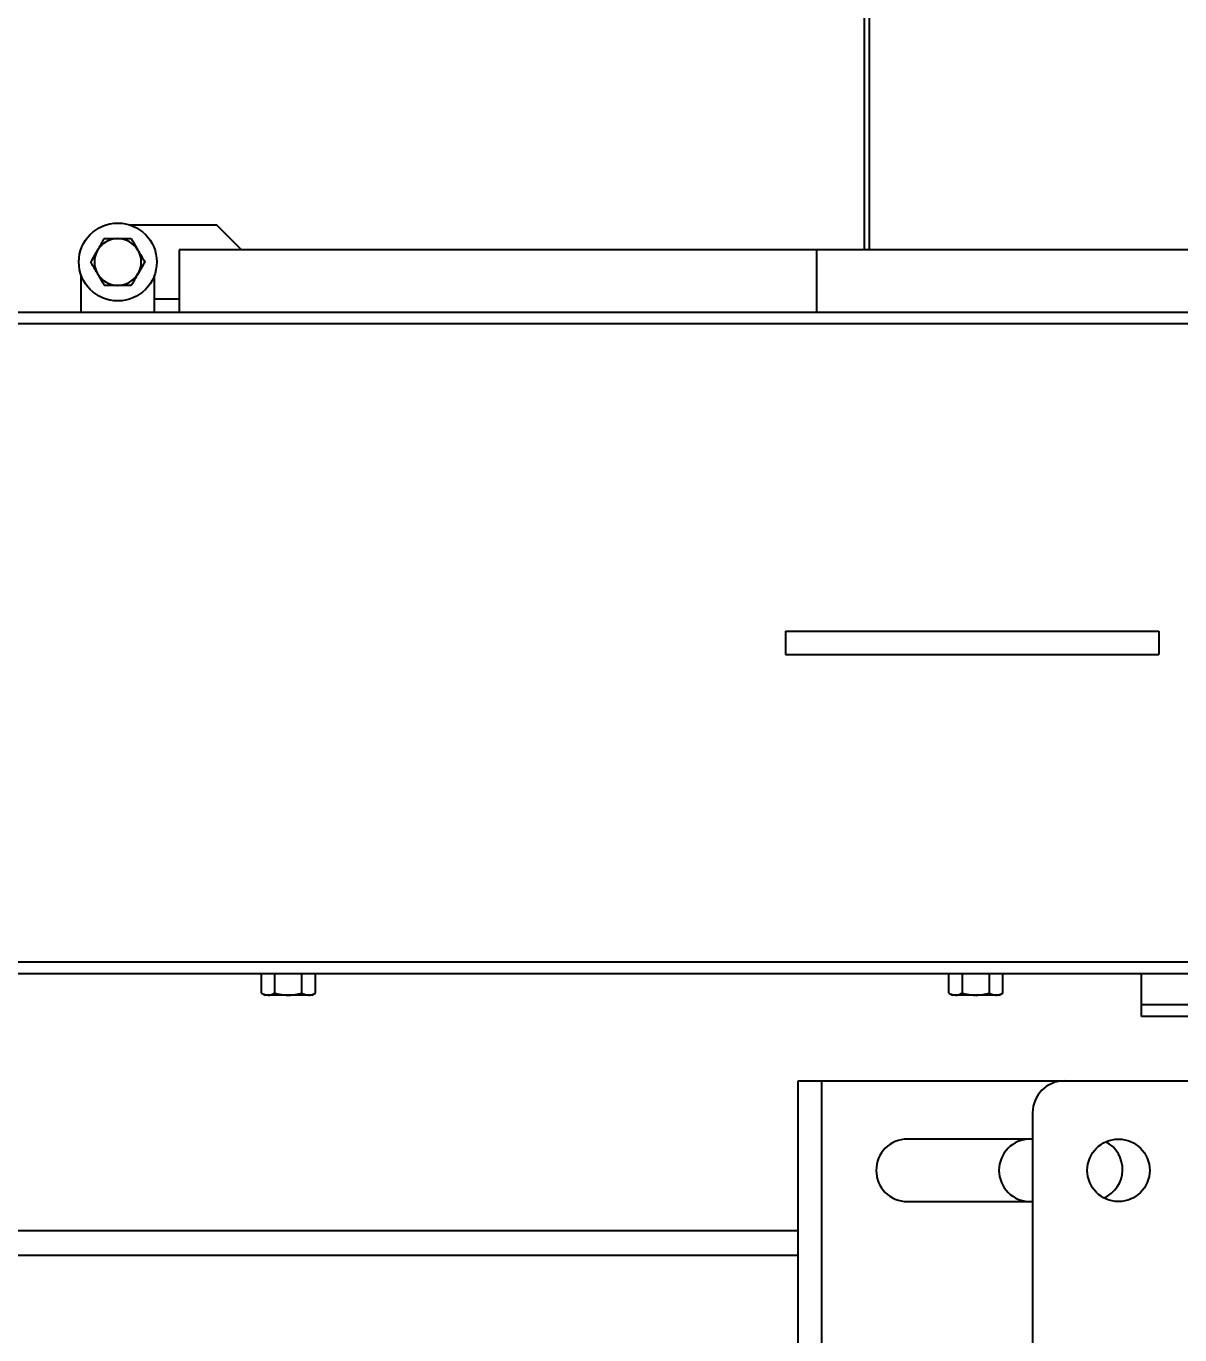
# Model space of a CAD drawing. Header units: millimetres. Extents: x 1293 to 41893, y 1011 to 26911.
# Drawn here: x 12858.1 to 13171.4, y 15228.9 to 15584.3 of the extents above; entities that cross this region are included whole.
import ezdxf

# ---------------------------------------------------------------- set-up
doc = ezdxf.new("R2010")
doc.units = ezdxf.units.MM
doc.header["$LTSCALE"] = 50
doc.layers.add('CAPA_1', color=7, linetype='Continuous')
doc.layers.add('STRUC', color=4, linetype='Continuous')
doc.styles.add('SLDTEXTSTYLE0', font='TXT', dxfattribs={"width": 0.75})
doc.dimstyles.new('SLDDIMSTYLE0', dxfattribs={"dimtxt": 100, "dimasz": 100, "dimexe": 0, "dimexo": 0.0625, "dimgap": 25, "dimtad": 2, "dimdec": 0, "dimlfac": 1.5, "dimrnd": 1e-09, "dimzin": 12, "dimdsep": 46, "dimtxsty": 'SLDTEXTSTYLE0', "dimsah": 1, "dimcen": 0.09, "dimadec": 0, "dimazin": 3, "dimtfac": 1, "dimtdec": 0, "dimtofl": 0, "dimtmove": 0, "dimatfit": 3, "dimfxl": 1, "dimfrac": 2, "dimtolj": 1, "dimtzin": 12, "dimarcsym": 0})

# ---------------------------------------------------------------- blocks, each defined once
blk = doc.blocks.new('_D_18')
at = {"layer": 'CAPA_1', "transparency": 16777216}
for p, q in [((6530.12, 15837.67), (6530.12, 16976.53)), ((16745.16, 15322.37), (16745.16, 16976.53)), ((6530.12, 16926.53), (16745.16, 16926.53))]:
    blk.add_line(p, q, dxfattribs=at)
for points in [[(6530.12, 16926.53), (6630.12, 16911.14), (6630.12, 16941.91)], [(16745.16, 16926.53), (16645.16, 16941.91), (16645.16, 16911.14)]]:
    blk.add_solid(points, dxfattribs=at)
at = {"layer": 'CAPA_1', "transparency": 16777216, "insert": (11452.92, 17055.44), "char_height": 100, "attachment_point": 1, "style": 'SLDTEXTSTYLE0'}
blk.add_mtext('15323', dxfattribs=at)

msp = doc.modelspace()

# ---------------------------------------------------------------- linework, layer by layer
at = {"color": 7, "linetype": 'Continuous', "lineweight": 25}
for p, q in [((13085.7268163, 15523.598636), (13085.7268163, 15994.2452064)), ((13087.0601497, 15994.2452064), (13087.0601497, 15523.598636)), ((12909.9388204, 15530.2653026), (12886.4705909, 15530.2653026)), ((12916.6054871, 15523.598636), (12909.9388204, 15530.2653026)), ((12883.0577521, 15526.6153026), (12882.9532221, 15526.6153026)), ((12877.5323583, 15523.4855654), (12877.4800933, 15523.3950398)), ((12888.5308809, 15523.3950398), (12888.4786159, 15523.4855654)), ((12899.6721537, 15523.598636), (12899.6721537, 15506.6653026)), ((13249.0054871, 15523.598636), (12899.6721537, 15523.598636)), ((13072.7475215, 15523.598636), (13072.7475215, 15506.6653026)), ((12873.0054871, 15516.8001988), (12873.0054871, 15506.6653026)), ((12877.4800933, 15517.1355654), (12877.5323583, 15517.0450398)), ((12888.4786159, 15517.0450398), (12888.5308809, 15517.1355654)), ((12893.0054871, 15506.6653026), (12893.0054871, 15516.8001988)), ((12882.9532221, 15513.9153026), (12883.0577521, 15513.9153026)), ((12893.0054871, 15510.2653026), (12899.6721537, 15510.2653026)), ((11160.0054871, 15506.6653026), (13707.6721537, 15506.6653026)), ((13710.8471537, 15503.4903026), (11156.8304871, 15503.4903026)), ((13064.3050136, 15419.998636), (13064.3050136, 15413.648636)), ((13064.3050136, 15419.998636), (13165.7092891, 15419.998636)), ((13165.7092891, 15419.998636), (13165.7092891, 15413.648636)), ((13064.3050136, 15413.648636), (13165.7092891, 15413.648636)), ((13710.8471537, 15330.1569693), (11156.8304871, 15330.1569693)), ((13707.6721537, 15326.9819693), (11160.0054871, 15326.9819693)), ((12922.006472, 15321.7273242), (12922.006472, 15326.9819693)), ((12925.6726462, 15321.7273242), (12925.6726462, 15326.9819693)), ((12933.0049946, 15321.7273242), (12933.0049946, 15326.9819693)), ((12936.6711688, 15321.7273242), (12936.6711688, 15326.9819693)), ((13108.6731386, 15321.7273242), (13108.6731386, 15326.9819693)), ((13112.3393129, 15321.7273242), (13112.3393129, 15326.9819693)), ((13119.6716613, 15321.7273242), (13119.6716613, 15326.9819693)), ((13123.3378355, 15321.7273242), (13123.3378355, 15326.9819693)), ((13161.0054871, 15315.3403026), (13161.0054871, 15326.9819693)), ((12922.006472, 15321.7273242), (12922.9886053, 15321.1602893)), ((12935.6890355, 15321.1602893), (12922.9886053, 15321.1602893)), ((12935.6890355, 15321.1602893), (12936.6711688, 15321.7273242)), ((13108.6731386, 15321.7273242), (13109.655272, 15321.1602893)), ((13122.3557022, 15321.1602893), (13109.655272, 15321.1602893)), ((13122.3557022, 15321.1602893), (13123.3378355, 15321.7273242)), ((13587.6721537, 15318.5153026), (13161.0054871, 15318.5153026)), ((13587.6721537, 15315.3403026), (13161.0054871, 15315.3403026)), ((13067.7268228, 15297.9013026), (13276.4101562, 15297.9013026)), ((13067.7268228, 15195.962636), (13067.7268228, 15297.9013026)), ((13074.0768228, 15297.9013026), (13074.0768228, 15074.9319693)), ((13131.4101562, 15289.234636), (13131.4101562, 15204.6293026)), ((13131.4101562, 15282.0653026), (13097.4101562, 15282.0653026)), ((13097.4101562, 15265.1319693), (13131.4101562, 15265.1319693))]:
    msp.add_line(p, q, dxfattribs=at)
for centre, radius in [((12883.0054871, 15520.2653026), 10.5833333), ((13154.7434895, 15273.598636), 8.4666667)]:
    msp.add_circle(centre, radius, dxfattribs=at)
for centre, radius, start, end in [((12883.0054871, 15520.2653026), 6.3502151, 90.471574246, 149.528425754), ((12883.0054871, 15520.2653026), 6.3502151, 30.471574246, 89.528425754), ((12883.0054871, 15520.2653026), 6.3502151, 150.471574246, 209.528425754), ((12883.0054871, 15520.2653026), 6.3502151, 330.471574246, 29.528425754), ((12883.0054871, 15520.2653026), 6.3502151, 210.471574246, 269.528425754), ((12883.0054871, 15520.2653026), 6.3502151, 270.471574246, 329.528425754), ((13140.0768228, 15289.234636), 8.6666667, 90, 180), ((13097.4101562, 15273.598636), 8.4666667, 90, 270), ((13130.7434895, 15273.598636), 8.4666667, 90, 270)]:
    msp.add_arc(centre, radius, start, end, dxfattribs=at)
for points, knots in [([(12877.5323583, 15523.4855654), (12877.7374766, 15523.8408408), (12878.349419, 15524.9007562), (12878.9440185, 15525.9306327), (12879.3393129, 15526.6153026)], [0, 0, 0, 0, 0.3351922062, 1, 1, 1, 1]), ([(12879.3393129, 15526.6153026), (12879.7639867, 15526.6153026), (12880.9449649, 15526.6153026), (12882.1692096, 15526.6153026), (12882.9532221, 15526.6153026)], [0, 0, 0, 0, 0.3595950484, 1, 1, 1, 1]), ([(12883.0577521, 15526.6153026), (12883.6816527, 15526.6153026), (12884.9061407, 15526.6153026), (12886.0906719, 15526.6153026), (12886.6716613, 15526.6153026)], [0, 0, 0, 0, 0.5095195514, 1, 1, 1, 1]), ([(12886.6716613, 15526.6153026), (12886.7859107, 15526.4174168), (12887.3741827, 15525.3984998), (12887.98579, 15524.3391649), (12888.4786159, 15523.4855654)], [0, 0, 0, 0, 0.1942119601, 1, 1, 1, 1]), ([(12875.6731386, 15520.2653026), (12875.7873881, 15520.4631885), (12876.3756601, 15521.4821055), (12876.9872674, 15522.5414404), (12877.4800933, 15523.3950398)], [0, 0, 0, 0, 0.19421196006, 1, 1, 1, 1]), ([(12888.5308809, 15523.3950398), (12888.7359992, 15523.0397644), (12889.3479416, 15521.9798491), (12889.9425411, 15520.9499726), (12890.3378355, 15520.2653026)], [0, 0, 0, 0, 0.3351922062, 1, 1, 1, 1]), ([(12877.4800933, 15517.1355654), (12877.2749749, 15517.4908408), (12876.6630325, 15518.5507562), (12876.068433, 15519.5806327), (12875.6731386, 15520.2653026)], [0, 0, 0, 0, 0.3351922062, 1, 1, 1, 1]), ([(12890.3378355, 15520.2653026), (12890.223586, 15520.0674168), (12889.635314, 15519.0484998), (12889.0237067, 15517.9891649), (12888.5308809, 15517.1355654)], [0, 0, 0, 0, 0.19421196006, 1, 1, 1, 1]), ([(12879.3393129, 15513.9153026), (12879.2250634, 15514.1131885), (12878.6367914, 15515.1321055), (12878.0251841, 15516.1914404), (12877.5323583, 15517.0450398)], [0, 0, 0, 0, 0.1942119601, 1, 1, 1, 1]), ([(12888.4786159, 15517.0450398), (12888.2734975, 15516.6897644), (12887.6615551, 15515.6298491), (12887.0669556, 15514.5999726), (12886.6716613, 15513.9153026)], [0, 0, 0, 0, 0.3351922062, 1, 1, 1, 1]), ([(12882.9532221, 15513.9153026), (12882.3293215, 15513.9153026), (12881.1048334, 15513.9153026), (12879.9203022, 15513.9153026), (12879.3393129, 15513.9153026)], [0, 0, 0, 0, 0.5095195514, 1, 1, 1, 1]), ([(12886.6716613, 15513.9153026), (12886.2469874, 15513.9153026), (12885.0660093, 15513.9153026), (12883.8417645, 15513.9153026), (12883.0577521, 15513.9153026)], [0, 0, 0, 0, 0.3595950484, 1, 1, 1, 1]), ([(12922.006472, 15321.7273242), (12922.1207214, 15321.6631024), (12922.7089934, 15321.3324235), (12923.3206007, 15321.2370999), (12923.8134266, 15321.1602893)], [0, 0, 0, 0, 0.1942119601, 1, 1, 1, 1]), ([(12923.8656916, 15321.1602893), (12924.0708099, 15321.1749989), (12924.6827523, 15321.2188831), (12925.2773518, 15321.5242884), (12925.6726462, 15321.7273242)], [0, 0, 0, 0, 0.3351922062, 1, 1, 1, 1]), ([(12925.6726462, 15321.7273242), (12926.0973201, 15321.6111671), (12927.2782982, 15321.2881449), (12928.502543, 15321.2102034), (12929.2865554, 15321.1602893)], [0, 0, 0, 0, 0.3595950484, 1, 1, 1, 1]), ([(12929.3910854, 15321.1602893), (12930.014986, 15321.1926846), (12931.2394741, 15321.2562647), (12932.4240052, 15321.5723101), (12933.0049946, 15321.7273242)], [0, 0, 0, 0, 0.5095195514, 1, 1, 1, 1]), ([(12933.0049946, 15321.7273242), (12933.1192441, 15321.6631024), (12933.7075161, 15321.3324235), (12934.3191234, 15321.2370999), (12934.8119492, 15321.1602893)], [0, 0, 0, 0, 0.1942119601, 1, 1, 1, 1]), ([(12934.8642142, 15321.1602893), (12935.0693325, 15321.1749989), (12935.681275, 15321.2188831), (12936.2758744, 15321.5242884), (12936.6711688, 15321.7273242)], [0, 0, 0, 0, 0.3351922062, 1, 1, 1, 1]), ([(13108.6731386, 15321.7273242), (13108.7873881, 15321.6631024), (13109.3756601, 15321.3324235), (13109.9872674, 15321.2370999), (13110.4800933, 15321.1602893)], [0, 0, 0, 0, 0.1942119601, 1, 1, 1, 1]), ([(13110.5323583, 15321.1602893), (13110.7374766, 15321.1749989), (13111.349419, 15321.2188831), (13111.9440185, 15321.5242884), (13112.3393129, 15321.7273242)], [0, 0, 0, 0, 0.3351922062, 1, 1, 1, 1]), ([(13112.3393129, 15321.7273242), (13112.7639867, 15321.6111671), (13113.9449649, 15321.2881449), (13115.1692096, 15321.2102034), (13115.9532221, 15321.1602893)], [0, 0, 0, 0, 0.3595950484, 1, 1, 1, 1]), ([(13116.0577521, 15321.1602893), (13116.6816527, 15321.1926846), (13117.9061407, 15321.2562647), (13119.0906719, 15321.5723101), (13119.6716613, 15321.7273242)], [0, 0, 0, 0, 0.5095195514, 1, 1, 1, 1]), ([(13119.6716613, 15321.7273242), (13119.7859107, 15321.6631024), (13120.3741827, 15321.3324235), (13120.98579, 15321.2370999), (13121.4786159, 15321.1602893)], [0, 0, 0, 0, 0.1942119601, 1, 1, 1, 1]), ([(13121.5308809, 15321.1602893), (13121.7359992, 15321.1749989), (13122.3479416, 15321.2188831), (13122.9425411, 15321.5242884), (13123.3378355, 15321.7273242)], [0, 0, 0, 0, 0.3351922062, 1, 1, 1, 1])]:
    msp.add_open_spline(points, degree=3, knots=knots, dxfattribs=at)
at = {"layer": 'STRUC', "linetype": 'Continuous', "lineweight": 25}
for p, q in [((13067.7268228, 15257.1732064), (12290.3934895, 15257.1732064)), ((13067.7268228, 15250.5065398), (12509.5961497, 15250.5065398))]:
    msp.add_line(p, q, dxfattribs=at)
msp.add_arc((13147.3961497, 15273.8398731), 8.4666667, 293.847386036, 62.391539902, dxfattribs=at)

# ---------------------------------------------------------------- dimensions: what is measured, and where the dimension line sits
at = {"layer": 'CAPA_1'}
dim = msp.add_linear_dim(base=(16745.1618891, 16926.5285398), p1=(6530.1246702, 15774.167696), p2=(16745.1618891, 15258.8741626), dimstyle='SLDDIMSTYLE0', dxfattribs=at)
dim.commit()
dim.dimension.update_dxf_attribs({"geometry": '_D_18', "text_midpoint": (11637.6432797, 16926.5285398), "dimtype": 160})

doc.saveas('drawing.dxf')
